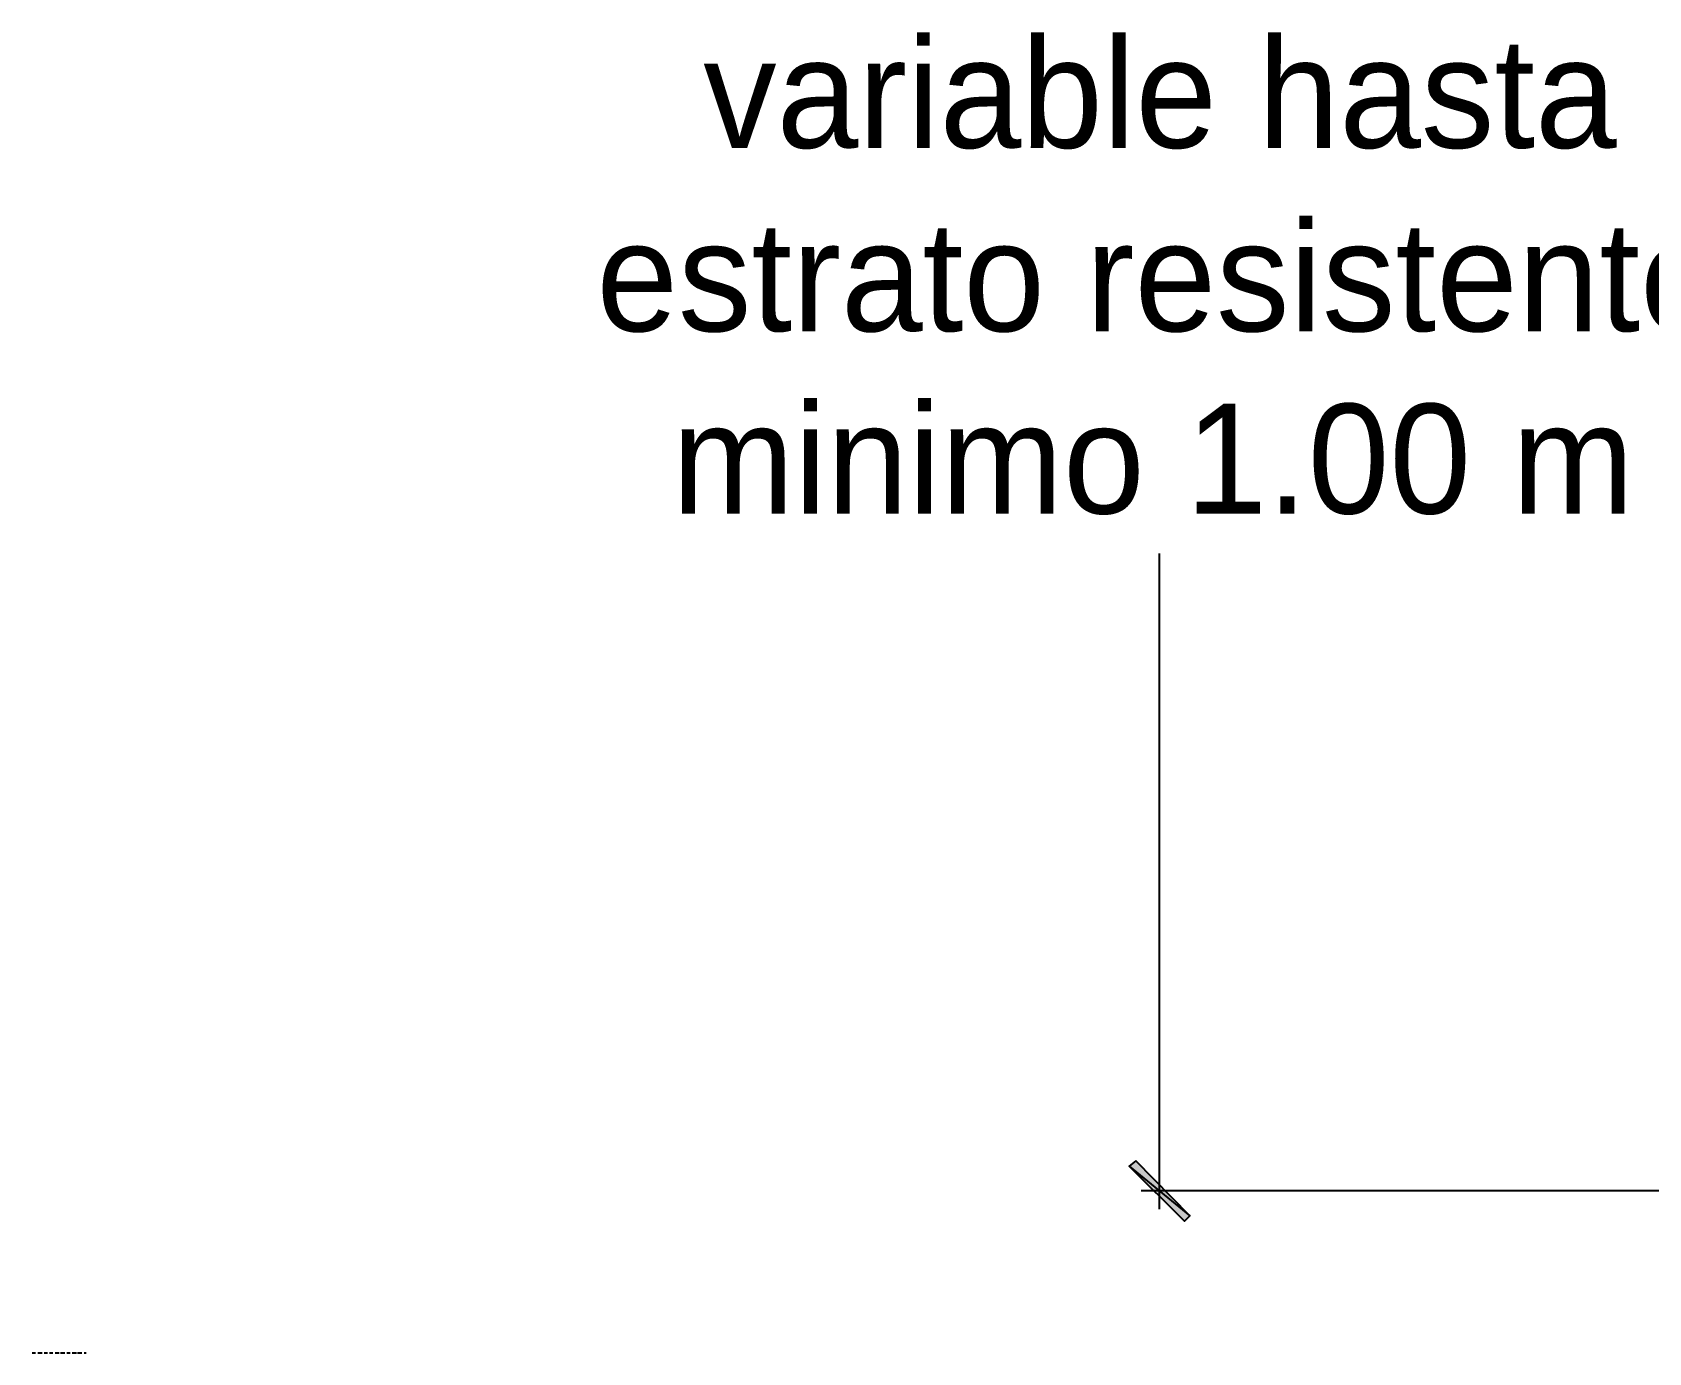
# Model space of a CAD drawing. Header units: metres. Extents: x 2.9 to 42.8, y 1.7 to 28.7.
# Drawn here: x 14.545 to 17.188, y 16.251 to 18.41 of the extents above; entities that cross this region are included whole.
import ezdxf

# ---------------------------------------------------------------- set-up
doc = ezdxf.new("R2010")
doc.units = ezdxf.units.M
for name, color, linetype in [('AMARILLO', 2, 'Continuous'), ('NEGRO', 7, 'Continuous'), ('RELLENO_NEGRO', 7, 'Continuous'), ('TEXTO', 7, 'Continuous')]:
    doc.layers.add(name, color=color, linetype=linetype)
doc.layers.add('RGB_118_118_118', color=7, linetype='Continuous', true_color=0x767676)

msp = doc.modelspace()

# ---------------------------------------------------------------- hatches: boundary and pattern name
at = {"layer": 'RELLENO_NEGRO'}
h = msp.add_hatch(color=256, dxfattribs=at)
h.dxf.hatch_style = 1
h.paths.add_polyline_path([(16.3495, 16.5647), (16.3389, 16.5559), (16.4377, 16.4747), (16.3495, 16.5647)])
h.paths.add_polyline_path([(16.3389, 16.5559), (16.4377, 16.4747), (16.4289, 16.4659), (16.3389, 16.5559)])

# ---------------------------------------------------------------- linework, layer by layer
at = {"layer": 'AMARILLO', "lineweight": -3}
for points in [[(14.545, 16.2507), (14.5503, 16.2507)], [(14.5538, 16.2507), (14.5609, 16.2507)], [(14.5644, 16.2507), (14.5697, 16.2507)], [(14.5733, 16.2507), (14.5785, 16.2507)], [(14.5821, 16.2507), (14.5891, 16.2507)], [(14.5909, 16.2507), (14.5979, 16.2507)], [(14.6015, 16.2507), (14.6068, 16.2507)], [(14.6103, 16.2507), (14.6173, 16.2507)], [(14.6191, 16.2507), (14.6262, 16.2507)], [(14.6297, 16.2507), (14.6332, 16.2507)]]:
    msp.add_lwpolyline(points, dxfattribs=at)
at = {"layer": 'NEGRO', "lineweight": -3}
msp.add_lwpolyline([(16.3883, 16.4853), (16.3883, 17.5578)], dxfattribs=at)
for points in [[(16.3495, 16.5647), (16.3389, 16.5559), (16.4377, 16.4747)], [(16.3389, 16.5559), (16.4377, 16.4747), (16.4289, 16.4659)]]:
    msp.add_lwpolyline(points, close=True, dxfattribs=at)
at = {"layer": 'RGB_118_118_118', "lineweight": -3}
msp.add_lwpolyline([(19.4328, 16.5153), (16.3583, 16.5153)], dxfattribs=at)

# ---------------------------------------------------------------- texts
at = {"layer": 'TEXTO', "color": 18, "true_color": 0x000000}
for s, p in [('variable hasta', (15.6422, 18.221)), ('estrato resistente', (15.4675, 17.9211)), ('minimo 1.00 m', (15.591, 17.623))]:
    msp.add_text(s, height=0.1794, dxfattribs=at).set_placement(p)

doc.saveas('drawing.dxf')
